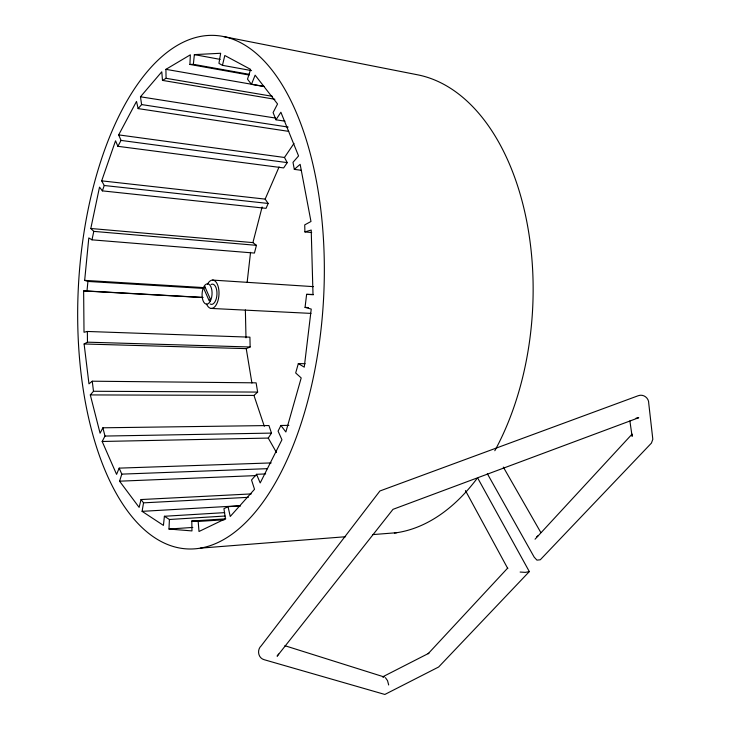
<?xml version="1.0" encoding="UTF-8"?>
<svg xmlns="http://www.w3.org/2000/svg" width="731" height="731" viewBox="0 0 731 731"><rect width="100%" height="100%" fill="white"/><g stroke="black" fill="none" stroke-linecap="round" stroke-linejoin="round"><path stroke-width="1.1" d="M225.797 518.836L191.796 521.011L191.97 530.916L168.98 529.043L169.409 519.494L164.402 516.269L163.424 525.379L142.088 511.344L143.541 502.846L141.037 499.547L251.272 493.918M249.244 75.055L189.914 64.447L190.343 54.825L165.919 69.344L166.065 78.308L162.474 80.392L161.779 71.802L140.462 96.794L141.604 104.57L138.122 108.599L288.736 131.379M203.583 288.416L87.921 281.444L84.668 280.375L88.807 237.931L91.996 239.841L254.425 253.063L256.435 245.333L252.908 242.61L90.799 228.492L99.517 187.118L102.367 190.873L266.047 208.335L268.167 203.456L265.152 199.115L101.682 180.849L115.544 140.781L117.874 146.31L283.646 167.92L287.256 162.62L284.469 157.476L118.678 134.888L136.505 101.426L138.122 108.599M271.21 462.915L119.162 468.132L116.576 474.373L102.176 441.478L268.259 438.07L271.484 433.099L268.935 425.543L102.87 427.799L100.074 433.236L90.306 394.923L253.968 395.425L257.641 392.081L256.106 382.843L92.252 381.198L88.963 383.848L84.111 343.981L246.237 348.632L250.139 346.997L249.92 337.165L87.364 331.463L84.01 332.258L83.636 290.938L86.989 290.993L87.921 281.444M189.914 64.447L193.349 64.319L194.373 54.615L220.661 53.272L218.934 63.369L222.462 65.324L251.546 70.605M247.133 282.394L250.55 252.35M265.645 473.935L256.544 474.3L260.199 482.944L281.947 439.76L278.082 431.126L280.905 425.469L285.867 431.984L301.199 377.927L295.68 372.974L298.33 363.581L304.26 367.145L311.242 309.076L305.055 307.395L306.618 294.346L313.005 294.447L311.214 230.046L304.909 231.901L304.717 224.874L310.977 221.493L300.149 164.338L294.319 169.382L292.994 162.337L298.559 155.95L280.887 112.236L275.98 119.783L284.999 121.191M632.489 434.324L632.114 436.343L629.875 420.946M91.996 239.841L93.787 231.38L90.799 228.492M222.462 65.324L224.801 55.501L250.614 69.372L247.498 79.167L251.455 84.33L263.79 86.477M141.037 499.547L139.128 507.378L119.564 481.19L121.812 474.127L119.162 468.132M252.908 242.61L262.127 206.974M102.367 190.873L104.241 185.5L101.682 180.849M251.455 84.33L255.137 75.174L277.552 103.985L273.092 112.565L275.98 119.783M265.152 199.115L279.087 166.933M102.176 441.478L104.99 436.06L102.87 427.799M117.874 146.31L121.044 140.416L118.678 134.888M535.055 539.195L631.995 434.223M284.469 157.476L293.99 143.413M278.703 654.062L277.113 656.219L393.004 509.333L638.72 417.721L636.061 418.169M90.306 394.923L93.486 391.268L92.252 381.198M256.544 474.3L251.537 479.984L254.525 489.295L230.247 516.461L228.035 506.656L240.572 505.934M507.734 568.024L428.11 653.761L428.887 653.24L382.706 676.824M477.818 478.266L529.326 571.587L438.646 667.001L384.853 694.45L264.22 659.718C258.061 658.11 256.718 649.822 261.278 645.756L379.919 490.976L638.163 395.745C643.326 393.68 649 397.966 648.753 403.439L652.82 439.285L651.431 443.105L540.282 559.782L536.938 560.129L534.187 557.141L487.349 473.715M536.499 537.057L538.117 535.649M529.326 571.587L525.333 572.373L520.134 572.044M84.111 343.981L87.464 342.172L250.139 346.997M228.035 506.656L223.933 508.685L225.468 518.754L198.996 531.492L198.183 521.441L191.796 521.011M200.349 548.14L345.608 536.728M372.837 534.589L396.668 532.716M168.98 529.043L192.82 527.435M198.183 521.441L224.371 519.759M169.409 519.494L225.029 516.031M164.402 516.269L224.691 512.632M142.088 511.344L239.969 505.742M143.541 502.846L248.339 497.318M119.564 481.19L255.877 475.598M121.812 474.127L267.464 468.672M104.99 436.06L271.484 433.099M280.905 425.469L288.873 425.36M93.486 391.268L257.641 392.081M298.33 363.581L305.165 363.727M211.286 308.436L310.967 313.398M305.055 307.395L308.455 307.577M86.989 290.993L202.606 297.398M83.636 290.938L203.063 297.554M306.618 294.346L313.425 294.757M84.668 280.375L204.15 287.63M212.566 280.083L313.343 286.634M93.787 231.38L256.435 245.333M382.898 676.851L384.168 676.961L284.871 645.701M304.909 231.901L311.689 232.549M104.241 185.5L268.167 203.456M294.319 169.382L301.081 170.268M121.044 140.416L287.256 162.62M141.604 104.57L288.151 127.075M140.462 96.794L275.541 118.066M162.474 80.392L274.893 99.27M166.065 78.308L272.48 96.328M165.919 69.344L264.43 86.486M193.349 64.319L249.472 74.379M194.373 54.615L220.205 59.385M223.531 36.55A257.111 122.735 -86.9 0 1 294.748 441.469A257.111 122.735 -86.9 0 1 84.714 398.505A257.111 122.735 -86.9 0 1 223.531 36.55L418.178 74.927A230.503 140.297 -86.6 0 1 526.201 218.651A230.503 140.297 -86.6 0 1 494.814 450.735M385.42 677.674L387.54 680.652L388.673 684.984M503.312 467.082L540.776 532.433M268.259 438.07L276.501 452.571M465.455 490.583L507.78 568.554M253.968 395.425L264.302 426.274M246.237 348.632L251.921 383.044M245.369 309.935L245.991 337.859M87.364 331.463L87.464 342.172M476.575 479.125A230.503 140.297 -86.6 0 1 394.402 533.027M207.467 284.213A14.191 6.99 -86.9 0 1 217.381 284.295A14.191 6.99 -86.9 0 1 216.477 304.388A14.191 6.99 -86.9 0 1 206.571 304.133M211.076 284.46A10.152 4.998 -86.9 0 1 216.961 294.346A10.152 4.998 -86.9 0 1 210.19 304.014M204.927 286.799L203.876 288.763L209.148 300.743L210.208 298.778L204.927 286.799M210.29 301.181A10.179 4.98 -86.9 0 0 208.774 284.158A10.179 4.98 -86.9 0 0 202.14 296.594A10.179 4.98 -86.9 0 0 210.29 301.181"/></g></svg>
